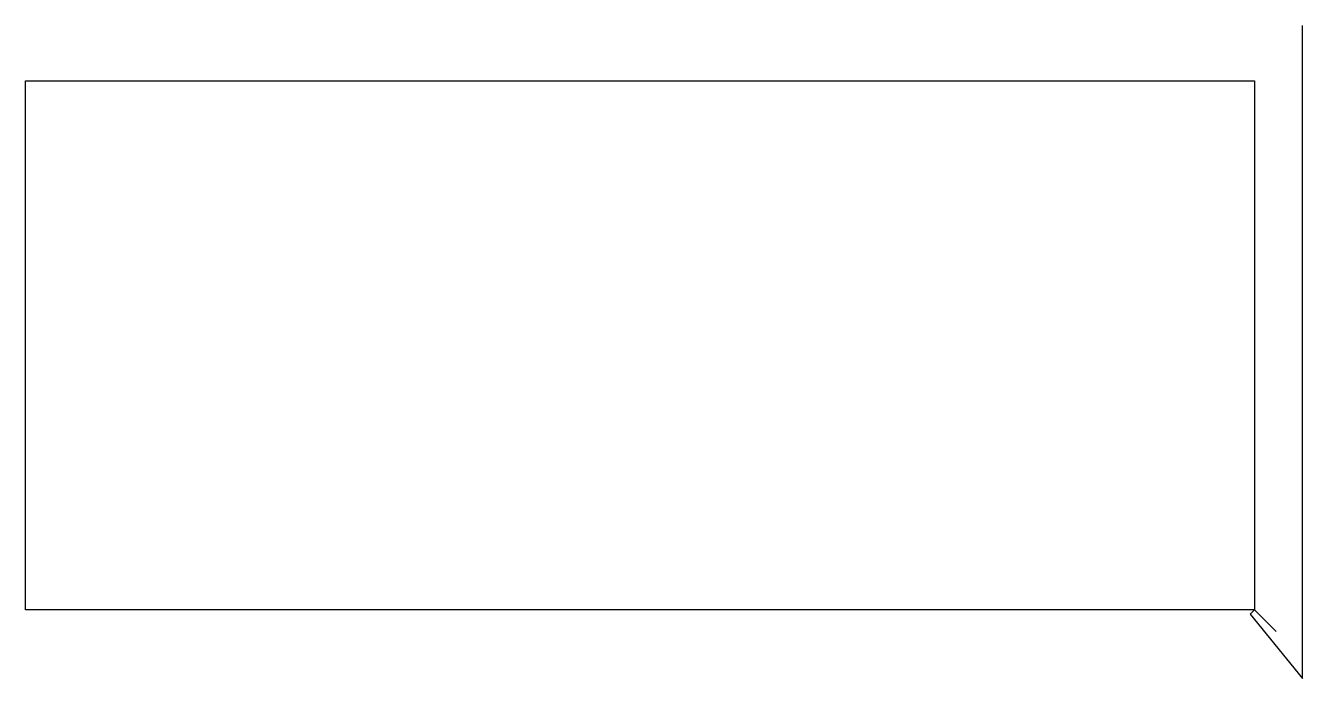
# Model space of a CAD drawing. Header units: metres. Extents: x 8 to 1049, y 570 to 1102.
import ezdxf

# ---------------------------------------------------------------- set-up
doc = ezdxf.new("R2010")
doc.units = ezdxf.units.M

msp = doc.modelspace()

# ---------------------------------------------------------------- linework, layer by layer
at = {"layer": 'TOOL_0'}
for p, q in [((1048.742, 1100.999), (1048.742, 1101.999)), ((1048.742, 569.532), (1048.742, 1100.999)), ((8.096, 625.457), (8.096, 1056.957)), ((8.096, 1056.957), (1009.596, 1056.957)), ((1009.596, 1056.957), (1009.596, 625.457)), ((1009.596, 625.457), (8.096, 625.457)), ((1009.596, 625.457), (1006.06, 621.921)), ((1027.274, 607.78), (1009.596, 625.457)), ((1006.06, 621.921), (1048.742, 569.532))]:
    msp.add_line(p, q, dxfattribs=at)

doc.saveas('drawing.dxf')
